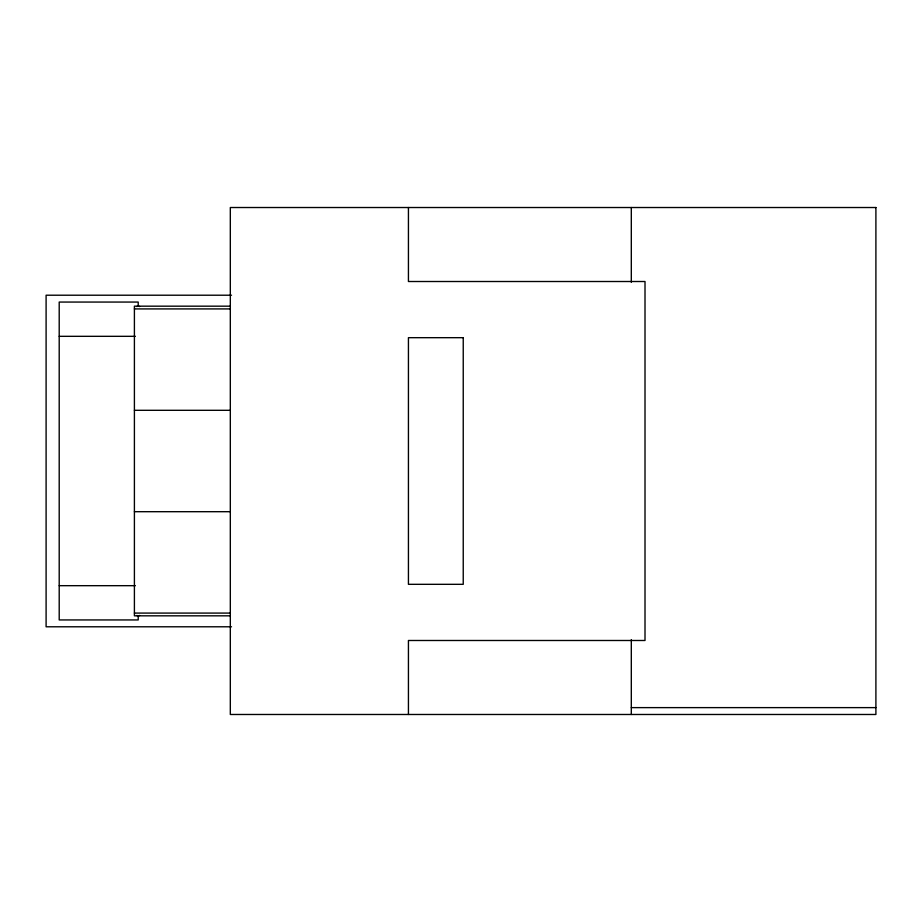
<?xml version="1.0" encoding="UTF-8"?>
<svg xmlns="http://www.w3.org/2000/svg" width="922" height="922" viewBox="0 0 922 922"><rect width="100%" height="100%" fill="white"/><g stroke="black" fill="none" stroke-linecap="round" stroke-linejoin="round"><path stroke-width="1.38" d="M231.503 295.213L46.1 295.213L46.1 626.787L231.503 626.787M230.316 306.173L134.405 306.173L134.405 615.827L230.316 615.827M134.405 308.916L230.316 308.916M59.204 336.323L135.338 336.323M134.405 410.302L230.316 410.302M134.405 511.698L230.316 511.698M59.204 585.677L135.338 585.677M134.405 613.084L230.316 613.084M631.305 707.623L875.9 707.623M631.305 207.519L631.305 282.27M631.305 639.73L631.305 714.481M408.434 207.519L408.434 281.51L645.008 281.51L645.008 640.49L408.434 640.49L408.434 714.481M138.208 306.173L138.208 302.059L59.204 302.059L59.204 619.941L138.208 619.941L138.208 615.827M139.579 615.458A2.743 2.743 0 0 1 136.836 615.458M136.836 306.542A2.743 2.743 0 0 1 139.579 306.542M875.9 207.519L230.316 207.519L230.316 714.481L875.9 714.481L875.9 207.519M463.236 337.683L408.434 337.683L408.434 584.317L463.236 584.317L463.236 337.683"/></g></svg>
